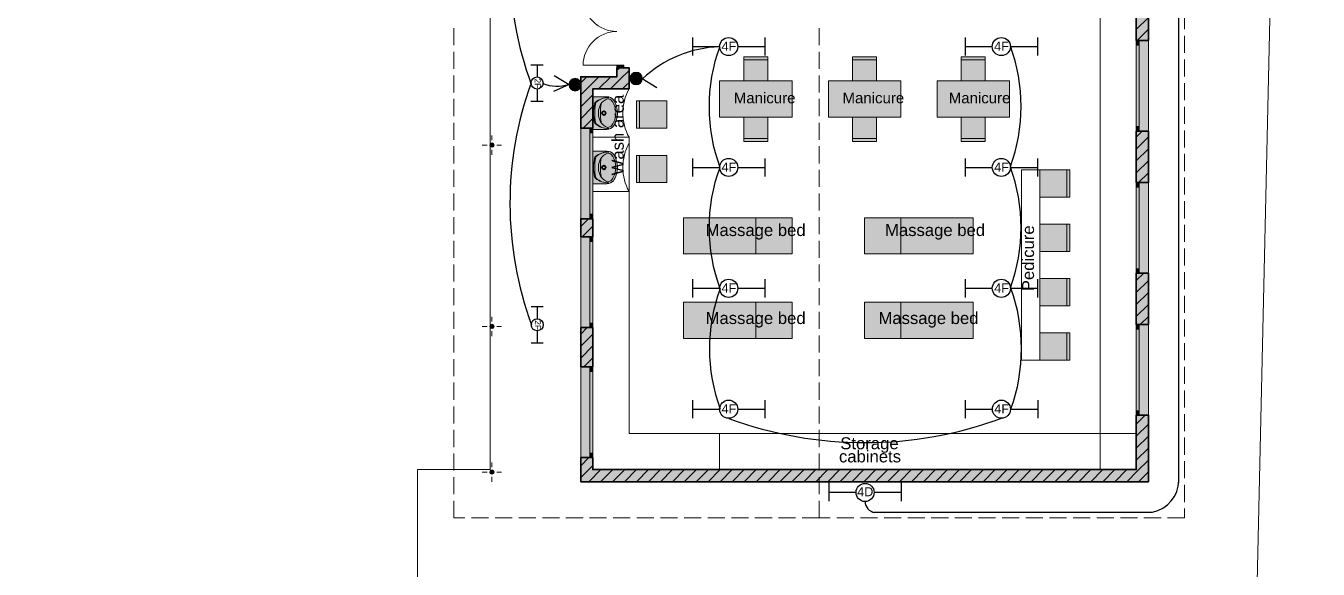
# Model space of a CAD drawing. Header units: millimetres. Extents: x -434067 to 834715, y -524312 to 693139.
# Drawn here: x 222497 to 243894, y 77286 to 86276 of the extents above; entities that cross this region are included whole.
import ezdxf

# ---------------------------------------------------------------- set-up
doc = ezdxf.new("R2010")
doc.units = ezdxf.units.MM
doc.layers.get('0').update_dxf_attribs({"color": 120})
for name, color, linetype in [('Labels', 7, 'Continuous'), ('lights', 1, 'Continuous'), ('PDF_2D Drafting - General', 7, 'Continuous')]:
    doc.layers.add(name, color=color, linetype=linetype)
for name, color, linetype, true_color in [('PDF_Interior$-$Furniture$', 7, 'Continuous', 0x6a6a6a), ('PDF_Shell - Roof', 7, 'Continuous', 0xbf8080), ('PDF_Structural - Bearing', 7, 'Continuous', 0xffffff)]:
    doc.layers.add(name, color=color, linetype=linetype, true_color=true_color)
doc.styles.add('PDF ArialMT', font='arial.ttf')
doc.styles.get("Standard").update_dxf_attribs({"font": 'arial.ttf'})

# ---------------------------------------------------------------- blocks, each defined once
blk = doc.blocks.new('4feet')
at = {"layer": 'lights'}
for p, q in [((-599, 151), (-599, -149)), ((-599, 1), (-149, 1)), ((151, 1), (601, 1)), ((601, 151), (601, -149))]:
    blk.add_line(p, q, dxfattribs=at)
blk.add_circle((1, 1), 150, dxfattribs=at)
at = {"layer": 'lights', "insert": (-118, 81), "char_height": 150, "attachment_point": 1}
blk.add_mtext_dynamic_manual_height_columns('4F', width=300, gutter_width=12.5, heights=[0], dxfattribs=at)
blk = doc.blocks.new('2feet')
at = {"layer": 'lights'}
for p, q in [((-295, 102), (-295, -98)), ((-295, 2), (-100, 2)), ((100, 2), (305, 2)), ((305, 102), (305, -98))]:
    blk.add_line(p, q, dxfattribs=at)
blk.add_circle((0, 2), 100, dxfattribs=at)
at = {"layer": 'lights', "insert": (-76, 63), "char_height": 100, "attachment_point": 1}
blk.add_mtext_dynamic_manual_height_columns('2F', width=100, gutter_width=12.5, heights=[0], dxfattribs=at)
blk = doc.blocks.new('4security')
at = {"layer": 'lights'}
for p, q in [((-601, 157), (-601, -143)), ((-601, 7), (-150, 7)), ((150, 7), (600, 7)), ((600, 157), (600, -143))]:
    blk.add_line(p, q, dxfattribs=at)
blk.add_circle((0, 0), 150, dxfattribs=at)
at = {"layer": 'lights', "insert": (-131, 87), "char_height": 150, "attachment_point": 1}
blk.add_mtext_dynamic_manual_height_columns('4D', width=150, gutter_width=12.5, heights=[0], dxfattribs=at)
blk = doc.blocks.new('4sec')
at = {"layer": 'lights'}
blk.add_blockref('4security', (8, -3), dxfattribs=at)
blk = doc.blocks.new('1G1W')
h = blk.add_hatch()
h.set_pattern_fill('ANGLE', color=256)
h.set_pattern_definition([(0, (-2135.7975, -2014.7485), (0, 6.985), [5.08, -1.905]), (90, (-2135.7975, -2014.7485), (-6.985, 4e-16), [5.08, -1.905])])
h.paths.add_polyline_path([(100, 0, 1), (-100, 0, 1)])
blk.add_line((-154, 344), (-4, 100))
blk.add_circle((0, 0), 100)
blk = doc.blocks.new('IG2W')
h = blk.add_hatch()
h.set_pattern_fill('ANGLE', color=256)
h.set_pattern_definition([(0, (-684743.957, -701055.27), (0, 6.985), [5.08, -1.905]), (90, (-684743.957, -701055.27), (-6.985, 4e-16), [5.08, -1.905])])
h.paths.add_polyline_path([(-100, 0, 1), (100, 0, 1)])
for p, q in [((-154, 344), (-4, 100)), ((-4, 100), (114, 359))]:
    blk.add_line(p, q)
blk.add_circle((0, 0), 100)

msp = doc.modelspace()

# ---------------------------------------------------------------- hatches: boundary and pattern name
at = {"layer": 'PDF_Interior$-$Furniture$', "true_color": 0xffffff, "transparency": 33554559}
for points in [[(232112, 85103), (231884, 85103), (231884, 84563), (232112, 84563), (232128, 84563), (232144, 84565), (232160, 84569), (232175, 84575), (232189, 84582), (232202, 84591), (232215, 84602), (232225, 84614), (232238, 84631), (232249, 84650), (232257, 84669), (232266, 84689), (232272, 84708), (232279, 84730), (232284, 84750), (232288, 84771), (232291, 84793), (232293, 84814), (232294, 84833), (232293, 84852), (232291, 84873), (232288, 84894), (232284, 84915), (232279, 84936), (232274, 84954), (232266, 84976), (232257, 84996), (232249, 85016), (232238, 85034), (232225, 85051), (232215, 85063), (232202, 85074), (232189, 85083), (232175, 85091), (232160, 85096), (232144, 85100), (232128, 85102), (232120, 85103)], [(232112, 84203), (231884, 84203), (231884, 83663), (232112, 83663), (232128, 83663), (232144, 83665), (232160, 83669), (232175, 83675), (232189, 83683), (232202, 83692), (232215, 83702), (232225, 83714), (232238, 83731), (232249, 83750), (232257, 83769), (232266, 83789), (232272, 83808), (232279, 83830), (232284, 83851), (232288, 83872), (232291, 83893), (232293, 83914), (232294, 83933), (232293, 83952), (232291, 83973), (232288, 83994), (232284, 84015), (232279, 84036), (232274, 84054), (232266, 84077), (232257, 84096), (232249, 84116), (232238, 84134), (232225, 84152), (232215, 84163), (232202, 84174), (232189, 84183), (232175, 84191), (232160, 84196), (232144, 84200), (232128, 84202), (232120, 84203)]]:
    msp.add_hatch(color=7, dxfattribs=at).paths.add_polyline_path(points)
at = {"layer": 'PDF_Structural - Bearing', "transparency": 33554559}
for color, points in [(7, [(240883, 86033), (240883, 87582), (240933, 87582), (241083, 87582), (241083, 86033), (240933, 86033)]), (256, [(240883, 84533), (240883, 86033), (240933, 86033), (241083, 86033), (241083, 84533), (240933, 84533)]), (7, [(231884, 85233), (231884, 84583), (231834, 84583), (231684, 84583), (231684, 85433)]), (7, [(232399, 85583), (232484, 85583), (232484, 85233), (232284, 85433), (232284, 85583)]), (256, [(231884, 83083), (231834, 83083), (231684, 83083), (231684, 84583), (231834, 84583), (231884, 84583)]), (7, [(240883, 83683), (240883, 84533), (240933, 84533), (241083, 84533), (241083, 83683), (240933, 83683)]), (256, [(240883, 82183), (240883, 83683), (240933, 83683), (241083, 83683), (241083, 82183), (240933, 82183)]), (7, [(231684, 82783), (231684, 83083), (231834, 83083), (231884, 83083), (231884, 82783), (231834, 82783)]), (256, [(231884, 81283), (231834, 81283), (231684, 81283), (231684, 82783), (231834, 82783), (231884, 82783)]), (7, [(240883, 81333), (240883, 82183), (240933, 82183), (241083, 82183), (241083, 81333), (240933, 81333)]), (256, [(240883, 79833), (240883, 81333), (240933, 81333), (241083, 81333), (241083, 79833), (240933, 79833)]), (7, [(231834, 81283), (231884, 81283), (231884, 80633), (231834, 80633), (231684, 80633), (231684, 81283)]), (256, [(231884, 79133), (231834, 79133), (231684, 79133), (231684, 80633), (231834, 80633), (231884, 80633)]), (7, [(240883, 78933), (240883, 79833), (240933, 79833), (241083, 79833), (241083, 78733)]), (7, [(231834, 79133), (231884, 79133), (231884, 78933), (231684, 78733), (231684, 79133)])]:
    msp.add_hatch(color=color, dxfattribs=at).paths.add_polyline_path(points)
at = {"layer": 'PDF_Structural - Bearing', "true_color": 0xdad1ae, "transparency": 33554559}
for points in [[(230184, 84303), (230193, 84324), (230214, 84333), (230235, 84324), (230244, 84303), (230235, 84282), (230214, 84273), (230193, 84282)], [(230184, 81303), (230193, 81324), (230214, 81333), (230235, 81324), (230244, 81303), (230235, 81282), (230214, 81273), (230193, 81282)], [(230184, 78893), (230193, 78915), (230214, 78923), (230235, 78915), (230244, 78893), (230235, 78872), (230214, 78863), (230193, 78872)]]:
    msp.add_hatch(color=9, dxfattribs=at).paths.add_polyline_path(points)

# ---------------------------------------------------------------- linework, layer by layer
at = {"layer": 'lights'}
for p, q in [((241586, 78720), (241586, 86762)), ((241151, 78226), (236538, 78226))]:
    msp.add_line(p, q, dxfattribs=at)
for centre, radius, start, end in [((236344, 87318), 5836, 160.0635, 200.1664), ((234045, 83977), 1954, 91.7741, 133.1779), ((236683, 84937), 2875, 159.8156, 200.3952), ((236062, 84944), 2913, 339.9679, 20.0321), ((236348, 83340), 5836, 160.0635, 200.1664), ((231294, 85900), 623, 247.5569, 287.961), ((236683, 82934), 2875, 159.8156, 200.3952), ((236062, 82940), 2913, 339.9679, 20.0321), ((236690, 80934), 2875, 159.8156, 200.3952), ((236069, 80935), 2913, 339.9679, 20.0321), ((236389, 85930), 6550, 249.8829, 290.2058), ((241038, 78764), 549, 281.8285, 358.9791), ((236194, 78409), 188, 358.8481, 0), ((236580, 78409), 188, 180, 262.4232)]:
    msp.add_arc(centre, radius, start, end, dxfattribs=at)
at = {"layer": 'PDF_2D Drafting - General', "color": 8, "lineweight": 15, "true_color": 0x7f7f7f}
for points in [[(142093, 41467), (142712, 123857), (243894, 121999), (242082, 41467)], [(231684, 111330), (230184, 111330), (230184, 78933), (228984, 78933), (228984, 76134)], [(240283, 78933), (240283, 86932)], [(240883, 79533), (232485, 79533), (232485, 84433), (231885, 84433)], [(233984, 79533), (233984, 78933)]]:
    msp.add_lwpolyline(points, dxfattribs=at)
for points in [[(232485, 85233, 0.127365), (232381, 84833, 0.127416), (232485, 84433)], [(232485, 84333, 0.127297), (232381, 83933, 0.127296), (232485, 83533), (231885, 83533)]]:
    msp.add_lwpolyline(points, format="xyb", dxfattribs=at)
msp.add_lwpolyline([(239283, 83894), (239283, 80745), (238983, 80745), (238983, 83894)], close=True, dxfattribs=at)
at = {"layer": 'PDF_Interior$-$Furniture$', "color": 104, "lineweight": 20, "true_color": 0x029e21}
for points in [[(234784, 85364), (234384, 85364), (234384, 85764), (234784, 85764)], [(236583, 85364), (236183, 85364), (236183, 85764), (236583, 85764)], [(238383, 85364), (237983, 85364), (237983, 85764), (238383, 85764)], [(235184, 84764), (235184, 85364), (233984, 85364), (233984, 84764)], [(236983, 84764), (236983, 85364), (235784, 85364), (235784, 84764)], [(238783, 84764), (238783, 85364), (237583, 85364), (237583, 84764)], [(233109, 85033), (233109, 84583), (232609, 84583), (232609, 85033)], [(234384, 84764), (234384, 84364), (234784, 84364), (234784, 84764)], [(236183, 84764), (236183, 84364), (236583, 84364), (236583, 84764)], [(237983, 84764), (237983, 84364), (238383, 84364), (238383, 84764)], [(233109, 84133), (233109, 83683), (232609, 83683), (232609, 84133)], [(239283, 83444), (239783, 83444), (239783, 83894), (239283, 83894)], [(234584, 82502), (234584, 83102), (233384, 83102), (233384, 82502)], [(235184, 82502), (235184, 83102), (234584, 83102), (234584, 82502)], [(236983, 82502), (236983, 83102), (236383, 83102), (236383, 82502)], [(238183, 82502), (238183, 83102), (236983, 83102), (236983, 82502)], [(239283, 82545), (239783, 82545), (239783, 82994), (239283, 82994)], [(239283, 81645), (239783, 81645), (239783, 82095), (239283, 82095)], [(234584, 81102), (234584, 81702), (233384, 81702), (233384, 81102)], [(235184, 81102), (235184, 81702), (234584, 81702), (234584, 81102)], [(236983, 81102), (236983, 81702), (236383, 81702), (236383, 81102)], [(238183, 81102), (238183, 81702), (236983, 81702), (236983, 81102)], [(239283, 80745), (239783, 80745), (239783, 81195), (239283, 81195)]]:
    msp.add_lwpolyline(points, close=True, dxfattribs=at)
for points in [[(234784, 85714), (234384, 85714)], [(236583, 85714), (236183, 85714)], [(238383, 85714), (237983, 85714)], [(232659, 85033), (232659, 84583)], [(234784, 84414), (234384, 84414)], [(236583, 84414), (236183, 84414)], [(238383, 84414), (237983, 84414)], [(232659, 84133), (232659, 83683)], [(239733, 83894), (239733, 83444)], [(239733, 82994), (239733, 82545)], [(239733, 82095), (239733, 81645)], [(239733, 81195), (239733, 80745)]]:
    msp.add_lwpolyline(points, dxfattribs=at)
at = {"layer": 'PDF_Interior$-$Furniture$', "lineweight": 20}
for points in [[(232112, 85103), (231884, 85103), (231884, 84563), (232112, 84563)], [(231884, 84748), (231884, 84918)], [(232022, 84833), (232051, 84833)], [(232067, 84849), (232067, 84878)], [(232067, 84787), (232067, 84816)], [(232084, 84833), (232113, 84833)], [(232112, 84203), (231884, 84203), (231884, 83663), (232112, 83663)], [(231884, 83848), (231884, 84018)], [(232022, 83933), (232051, 83933)], [(232067, 83950), (232067, 83978)], [(232067, 83887), (232067, 83916)], [(232084, 83933), (232113, 83933)]]:
    msp.add_lwpolyline(points, dxfattribs=at)
for points in [[(231895, 84828, 0.056132), (231912, 84678, 0.16922), (231927, 84653, 0.172951), (232144, 84577, -0.182894), (231942, 84653, -0.180587), (231927, 84680, -0.033285), (231916, 84833, -0.032539), (231927, 84985, -0.174732), (231942, 85012, -0.182665), (232142, 85089, 0.17315), (231927, 85012, 0.166739), (231911, 84987, 0.054767), (231895, 84838)], [(232126, 85069, 0.157115), (232013, 84976, 0.136423), (231978, 84852, 0.01821), (231979, 84833, 0.018356), (231978, 84813, 0.13691), (232013, 84689, 0.157077), (232126, 84596)], [(232021, 84984, 0.039003), (232010, 84833, 0.038262), (232021, 84682)], [(232118, 84563, 0.226734), (232225, 84614, 0.049542), (232249, 84650, 0.097024), (232293, 84814, 0.01868), (232294, 84833, 0.018512), (232293, 84852, 0.097032), (232249, 85016, 0.049742), (232225, 85051, 0.227504), (232118, 85103)], [(232132, 84596, 0.217886), (232193, 84624, 0.129362), (232255, 84758, 0.060229), (232264, 84833, 0.060106), (232255, 84907, 0.129373), (232193, 85042, 0.2181), (232132, 85070)], [(231895, 83928, 0.055985), (231912, 83778, 0.169997), (231927, 83753, 0.172926), (232144, 83677, -0.182442), (231942, 83753, -0.177996), (231927, 83781, -0.033284), (231916, 83933, -0.032506), (231927, 84085, -0.177261), (231942, 84112, -0.183131), (232142, 84189, 0.173149), (231927, 84112, 0.163846), (231911, 84087, 0.054737), (231895, 83939)], [(232126, 84170, 0.15699), (232013, 84076, 0.136824), (231978, 83952, 0.018206), (231979, 83933, 0.018218), (231978, 83913, 0.136825), (232013, 83789, 0.15699), (232126, 83696)], [(232118, 83663, 0.227505), (232225, 83714, 0.049698), (232249, 83750, 0.097118), (232293, 83914, 0.018667), (232294, 83933, 0.018669), (232293, 83952, 0.097118), (232249, 84116, 0.049696), (232225, 84152, 0.227504), (232118, 84203)], [(232132, 83696, 0.2181), (232193, 83724, 0.129571), (232255, 83859, 0.06042), (232264, 83933, 0.060422), (232255, 84007, 0.129247), (232193, 84142, 0.2181), (232132, 84170)], [(232021, 84084, 0.039064), (232010, 83933, 0.038243), (232021, 83782)]]:
    msp.add_lwpolyline(points, format="xyb", dxfattribs=at)
for centre, radius in [((232067, 84833), 35), ((232067, 84833), 25.1), ((232067, 83933), 34.8), ((232067, 83933), 25.2)]:
    msp.add_circle(centre, radius, dxfattribs=at)
for points in [[(232112, 85103), (232114, 85103), (232116, 85103), (232118, 85103)], [(232126, 85069), (232128, 85070), (232130, 85070), (232132, 85070)], [(232142, 85089), (232144, 85089), (232146, 85089), (232147, 85089)], [(232144, 85089), (232145, 85089), (232146, 85089), (232147, 85089)], [(231895, 84833), (231895, 84834), (231895, 84836), (231895, 84838)], [(231895, 84828), (231895, 84829), (231895, 84831), (231895, 84833)], [(232118, 84563), (232116, 84563), (232114, 84563), (232112, 84563)], [(232132, 84596), (232130, 84596), (232128, 84596), (232126, 84596)], [(232148, 84577), (232146, 84577), (232144, 84577), (232142, 84577)], [(232148, 84577), (232146, 84577), (232145, 84577), (232144, 84577)], [(232112, 84203), (232114, 84203), (232116, 84203), (232118, 84203)], [(232126, 84170), (232128, 84170), (232130, 84170), (232132, 84170)], [(232142, 84189), (232144, 84189), (232146, 84189), (232147, 84189)], [(232144, 84189), (232145, 84189), (232146, 84189), (232147, 84189)], [(231895, 83933), (231895, 83935), (231895, 83937), (231895, 83939)], [(231895, 83928), (231895, 83929), (231895, 83931), (231895, 83933)], [(232132, 83696), (232130, 83696), (232128, 83696), (232126, 83696)], [(232148, 83677), (232146, 83677), (232144, 83677), (232142, 83677)], [(232148, 83677), (232146, 83677), (232145, 83677), (232144, 83677)], [(232118, 83663), (232116, 83663), (232114, 83663), (232112, 83663)]]:
    msp.add_open_spline(points, degree=3, dxfattribs=at)
at = {"layer": 'PDF_Interior$-$Furniture$', "color": 7, "lineweight": 0, "true_color": 0xffffff, "transparency": 33554559}
for points in [[(234784, 85364), (234384, 85364), (234784, 85764), (234384, 85764)], [(236583, 85364), (236183, 85364), (236583, 85764), (236183, 85764)], [(238383, 85364), (237983, 85364), (238383, 85764), (237983, 85764)], [(233984, 84764), (235184, 84764), (233984, 85364), (235184, 85364)], [(235783, 84764), (236983, 84764), (235783, 85364), (236983, 85364)], [(237583, 84764), (238783, 84764), (237583, 85364), (238783, 85364)], [(233109, 85033), (233109, 84583), (232609, 85033), (232609, 84583)], [(234784, 84764), (234384, 84764), (234784, 84364), (234384, 84364)], [(236583, 84764), (236183, 84764), (236583, 84364), (236183, 84364)], [(238383, 84764), (237983, 84764), (238383, 84364), (237983, 84364)], [(233109, 84133), (233109, 83683), (232609, 84133), (232609, 83683)], [(239283, 83894), (239283, 83444), (239783, 83894), (239783, 83444)], [(233384, 82502), (234584, 82502), (233384, 83102), (234584, 83102)], [(234584, 82502), (235184, 82502), (234584, 83102), (235184, 83102)], [(236383, 82502), (236983, 82502), (236383, 83102), (236983, 83102)], [(236983, 82502), (238183, 82502), (236983, 83102), (238183, 83102)], [(239283, 82994), (239283, 82545), (239783, 82994), (239783, 82545)], [(239283, 82095), (239283, 81645), (239783, 82095), (239783, 81645)], [(233384, 81102), (234584, 81102), (233384, 81702), (234584, 81702)], [(234584, 81102), (235184, 81102), (234584, 81702), (235184, 81702)], [(236383, 81102), (236983, 81102), (236383, 81702), (236983, 81702)], [(236983, 81102), (238183, 81102), (236983, 81702), (238183, 81702)], [(239283, 81195), (239283, 80745), (239783, 81195), (239783, 80745)]]:
    msp.add_solid(points, dxfattribs=at)
at = {"layer": 'PDF_Shell - Roof', "lineweight": 13}
for points in [[(241683, 86503), (241683, 86221)], [(229584, 85957), (229584, 86239)], [(235634, 85957), (235634, 86239)], [(241683, 86112), (241683, 85830)], [(229584, 85566), (229584, 85848)], [(235634, 85566), (235634, 85848)], [(241683, 85721), (241683, 85438)], [(229584, 85175), (229584, 85457)], [(235634, 85175), (235634, 85457)], [(241683, 85330), (241683, 85047)], [(229584, 84783), (229584, 85066)], [(235634, 84783), (235634, 85066)], [(241683, 84938), (241683, 84656)], [(229584, 84392), (229584, 84674)], [(235634, 84392), (235634, 84674)], [(241683, 84547), (241683, 84265)], [(229584, 84001), (229584, 84283)], [(235634, 84001), (235634, 84283)], [(241683, 84156), (241683, 83874)], [(229584, 83610), (229584, 83892)], [(235634, 83610), (235634, 83892)], [(241683, 83765), (241683, 83483)], [(229584, 83219), (229584, 83501)], [(235634, 83219), (235634, 83501)], [(241683, 83374), (241683, 83091)], [(229584, 82828), (229584, 83110)], [(235634, 82828), (235634, 83110)], [(241683, 82983), (241683, 82700)], [(229584, 82436), (229584, 82719)], [(235634, 82436), (235634, 82719)], [(241683, 82591), (241683, 82309)], [(229584, 82045), (229584, 82327)], [(235634, 82045), (235634, 82327)], [(241683, 82200), (241683, 81918)], [(229584, 81654), (229584, 81936)], [(235634, 81654), (235634, 81936)], [(241683, 81809), (241683, 81527)], [(229584, 81263), (229584, 81545)], [(235634, 81263), (235634, 81545)], [(241683, 81418), (241683, 81136)], [(229584, 80872), (229584, 81154)], [(235634, 80872), (235634, 81154)], [(241683, 81027), (241683, 80744)], [(229584, 80480), (229584, 80763)], [(235634, 80480), (235634, 80763)], [(241683, 80635), (241683, 80353)], [(229584, 80089), (229584, 80372)], [(235634, 80089), (235634, 80372)], [(241683, 80244), (241683, 79962)], [(229584, 79698), (229584, 79980)], [(235634, 79698), (235634, 79980)], [(241683, 79853), (241683, 79571)], [(229584, 79307), (229584, 79589)], [(235634, 79307), (235634, 79589)], [(241683, 79462), (241683, 79180)], [(229584, 78916), (229584, 79198)], [(235634, 78916), (235634, 79198)], [(241683, 79071), (241683, 78789)], [(229584, 78525), (229584, 78807)], [(235634, 78525), (235634, 78807)], [(241683, 78680), (241683, 78397)], [(229766, 78133), (229584, 78133), (229584, 78416)], [(235351, 78133), (235634, 78133), (235634, 78416)], [(230157, 78133), (229875, 78133)], [(230548, 78133), (230266, 78133)], [(230939, 78133), (230657, 78133)], [(231331, 78133), (231049, 78133)], [(231722, 78133), (231440, 78133)], [(232113, 78133), (231831, 78133)], [(232504, 78133), (232222, 78133)], [(232895, 78133), (232613, 78133)], [(233287, 78133), (233004, 78133)], [(233678, 78133), (233396, 78133)], [(234069, 78133), (233787, 78133)], [(234460, 78133), (234178, 78133)], [(234851, 78133), (234569, 78133)], [(235242, 78133), (234960, 78133)], [(235815, 78133), (235634, 78133)], [(236207, 78133), (235924, 78133)], [(236598, 78133), (236316, 78133)], [(236989, 78133), (236707, 78133)], [(237380, 78133), (237098, 78133)], [(237771, 78133), (237489, 78133)], [(238162, 78133), (237880, 78133)], [(238554, 78133), (238271, 78133)], [(238945, 78133), (238663, 78133)], [(239336, 78133), (239054, 78133)], [(239727, 78133), (239445, 78133)], [(240118, 78133), (239836, 78133)], [(240509, 78133), (240227, 78133)], [(240901, 78133), (240619, 78133)], [(241292, 78133), (241010, 78133)], [(241683, 78288), (241683, 78133), (241401, 78133)]]:
    msp.add_lwpolyline(points, dxfattribs=at)
at = {"layer": 'PDF_Structural - Bearing', "color": 7, "lineweight": 35}
for points in [[(241083, 87582), (240933, 87582), (240883, 87582), (240883, 87132), (240040, 87132), (240040, 87083), (240040, 86932), (240883, 86932), (240883, 86033), (240933, 86033), (241083, 86033)], [(241083, 83683), (240933, 83683), (240883, 83683), (240883, 84533), (240933, 84533), (241083, 84533)], [(231684, 82783), (231834, 82783), (231884, 82783), (231884, 83083), (231834, 83083), (231684, 83083)], [(241083, 82183), (240933, 82183), (240883, 82183), (240883, 81333), (240933, 81333), (241083, 81333)], [(231684, 80633), (231834, 80633), (231884, 80633), (231884, 81283), (231834, 81283), (231684, 81283)], [(231834, 79133), (231884, 79133), (231884, 78933), (240883, 78933), (240883, 79833), (240933, 79833), (241083, 79833), (241083, 78733), (231684, 78733), (231684, 79133)]]:
    msp.add_lwpolyline(points, close=True, dxfattribs=at)
at = {"layer": 'PDF_Structural - Bearing', "color": 30, "lineweight": 18, "true_color": 0xff6600}
msp.add_lwpolyline([(232284, 86743), (231724, 86743, 0.414221), (232284, 86183, 0.41428), (231724, 85623), (232284, 85623)], format="xyb", dxfattribs=at)
at = {"layer": 'PDF_Structural - Bearing', "lineweight": 0}
for points in [[(241083, 86417), (240883, 86217)], [(241083, 86219), (240897, 86033)], [(231784, 85433), (231734, 85383), (231684, 85333)], [(231982, 85433), (231833, 85284)], [(232180, 85433), (231980, 85233)], [(232484, 85539), (232331, 85386), (232178, 85233)], [(232330, 85583), (232284, 85537)], [(231833, 85284), (231684, 85135)], [(232484, 85341), (232430, 85287), (232376, 85233)], [(231884, 85137), (231684, 84937)], [(231884, 84939), (231684, 84739)], [(231884, 84741), (231726, 84583)], [(240980, 84533), (240883, 84435)], [(241083, 84438), (240883, 84238)], [(241083, 84240), (240883, 84040)], [(241083, 84042), (240883, 83842)], [(241083, 83844), (240922, 83683)], [(231810, 83083), (231684, 82957)], [(231884, 82959), (231708, 82783)], [(241006, 82183), (240883, 82060)], [(241083, 82062), (240883, 81862)], [(241083, 81864), (240883, 81664)], [(241083, 81666), (240883, 81466)], [(241083, 81468), (240948, 81333)], [(231792, 81283), (231684, 81175)], [(231884, 81177), (231684, 80977)], [(231884, 80979), (231684, 80779)], [(231884, 80781), (231736, 80633)], [(241032, 79833), (240883, 79684)], [(241083, 79686), (240883, 79486)], [(241083, 79488), (240883, 79288)], [(241083, 79290), (240883, 79090)], [(231820, 79133), (231684, 78998)], [(231884, 79000), (231684, 78800)], [(241083, 79092), (240904, 78913), (240724, 78733)], [(232016, 78933), (231816, 78733)], [(232214, 78933), (232014, 78733)], [(232412, 78933), (232212, 78733)], [(232610, 78933), (232410, 78733)], [(232807, 78933), (232607, 78733)], [(233005, 78933), (232805, 78733)], [(233203, 78933), (233003, 78733)], [(233401, 78933), (233201, 78733)], [(233599, 78933), (233399, 78733)], [(233797, 78933), (233597, 78733)], [(233995, 78933), (233795, 78733)], [(234193, 78933), (233993, 78733)], [(234391, 78933), (234191, 78733)], [(234589, 78933), (234389, 78733)], [(234787, 78933), (234587, 78733)], [(234985, 78933), (234785, 78733)], [(235183, 78933), (234983, 78733)], [(235381, 78933), (235181, 78733)], [(235579, 78933), (235379, 78733)], [(235777, 78933), (235577, 78733)], [(235975, 78933), (235775, 78733)], [(236173, 78933), (235973, 78733)], [(236371, 78933), (236171, 78733)], [(236569, 78933), (236369, 78733)], [(236767, 78933), (236567, 78733)], [(236965, 78933), (236765, 78733)], [(237163, 78933), (236963, 78733)], [(237361, 78933), (237161, 78733)], [(237559, 78933), (237359, 78733)], [(237757, 78933), (237557, 78733)], [(237955, 78933), (237755, 78733)], [(238153, 78933), (237953, 78733)], [(238351, 78933), (238151, 78733)], [(238548, 78933), (238348, 78733)], [(238746, 78933), (238546, 78733)], [(238944, 78933), (238745, 78733)], [(239143, 78933), (238943, 78733)], [(239340, 78933), (239140, 78733)], [(239538, 78933), (239338, 78733)], [(239736, 78933), (239536, 78733)], [(239934, 78933), (239734, 78733)], [(240132, 78933), (239932, 78733)], [(240330, 78933), (240130, 78733)], [(240528, 78933), (240328, 78733)], [(240726, 78933), (240526, 78733)], [(241083, 78894), (241003, 78814), (240922, 78733)]]:
    msp.add_lwpolyline(points, dxfattribs=at)
at = {"layer": 'PDF_Structural - Bearing', "color": 30, "lineweight": 18, "true_color": 0xff6600}
for points in [[(240883, 86033), (240883, 84533)], [(241083, 86033), (241083, 84533)], [(240883, 85958), (240883, 84608)], [(240933, 84608), (240933, 85958)], [(231684, 84583), (231684, 83083)], [(231884, 84583), (231884, 83083)], [(231834, 83158), (231834, 84508)], [(231884, 84508), (231884, 83158)], [(240883, 83683), (240883, 82183)], [(241083, 83683), (241083, 82183)], [(240883, 83608), (240883, 82258)], [(240933, 82258), (240933, 83608)], [(231684, 82783), (231684, 81283)], [(231834, 81358), (231834, 82708)], [(231884, 82783), (231884, 81283)], [(231884, 82708), (231884, 81358)], [(240883, 81333), (240883, 79833)], [(241083, 81333), (241083, 79833)], [(240883, 81258), (240883, 79908)], [(240933, 79908), (240933, 81258)], [(231684, 80633), (231684, 79133)], [(231834, 79208), (231834, 80558)], [(231884, 80633), (231884, 79133)], [(231884, 80558), (231884, 79208)]]:
    msp.add_lwpolyline(points, dxfattribs=at)
at = {"layer": 'PDF_Structural - Bearing', "color": 30, "lineweight": 20, "true_color": 0xff6600}
for points in [[(240883, 86033), (240883, 85958), (240933, 85958), (240933, 86033)], [(231884, 84583), (231884, 84508), (231834, 84508), (231834, 84583)], [(240933, 84533), (240933, 84608), (240883, 84608), (240883, 84533)], [(240883, 83683), (240883, 83608), (240933, 83608), (240933, 83683)], [(231834, 83083), (231834, 83158), (231884, 83158), (231884, 83083)], [(231884, 82783), (231884, 82708), (231834, 82708), (231834, 82783)], [(240933, 82183), (240933, 82258), (240883, 82258), (240883, 82183)], [(231834, 81283), (231834, 81358), (231884, 81358), (231884, 81283)], [(240883, 81333), (240883, 81258), (240933, 81258), (240933, 81333)], [(231884, 80633), (231884, 80558), (231834, 80558), (231834, 80633)], [(240933, 79833), (240933, 79908), (240883, 79908), (240883, 79833)], [(231834, 79133), (231834, 79208), (231884, 79208), (231884, 79133)]]:
    msp.add_lwpolyline(points, dxfattribs=at)
at = {"layer": 'PDF_Structural - Bearing', "color": 7, "lineweight": 35}
for points in [[(240883, 86033), (240933, 86033)], [(232284, 85583), (232399, 85583), (232284, 85583), (232284, 85546), (232284, 85583), (232284, 85433), (231684, 85433), (231684, 84583), (231834, 84583), (231884, 84583), (231884, 85233), (232484, 85233), (232484, 85583), (232399, 85583), (232484, 85583), (232484, 85546), (232484, 85583)], [(231884, 84583), (231834, 84583)], [(240883, 84533), (240933, 84533)], [(240883, 83683), (240933, 83683)], [(231884, 83083), (231834, 83083)], [(231884, 82783), (231834, 82783)], [(240883, 82183), (240933, 82183)], [(240883, 81333), (240933, 81333)], [(231884, 81283), (231834, 81283)], [(231884, 80633), (231834, 80633)], [(240883, 79833), (240933, 79833)], [(231884, 79133), (231834, 79133)]]:
    msp.add_lwpolyline(points, dxfattribs=at)
at = {"layer": 'PDF_Structural - Bearing', "color": 30, "lineweight": 20, "true_color": 0xff6600}
msp.add_lwpolyline([(232399, 85583), (232399, 85623), (232284, 85623), (232284, 85583)], close=True, dxfattribs=at)
at = {"layer": 'PDF_Structural - Bearing', "color": 14, "lineweight": 35, "true_color": 0xa80f02}
for points in [[(230214, 84333, 0.412274), (230184, 84303, 0.412301), (230214, 84273, 0.412353), (230244, 84303, 0.412326)], [(230214, 81333, 0.412274), (230184, 81303, 0.412301), (230214, 81273, 0.412353), (230244, 81303, 0.412326)], [(230214, 78923, 0.4123), (230184, 78893, 0.412272), (230214, 78863, 0.412324), (230244, 78893, 0.412352)]]:
    msp.add_lwpolyline(points, format="xyb", close=True, dxfattribs=at)
at = {"layer": 'PDF_Structural - Bearing', "color": 1, "lineweight": 0}
for points in [[(230214, 84383), (230214, 84463)], [(230134, 84303), (230054, 84303)], [(230214, 84303), (230214, 84303)], [(230214, 84223), (230214, 84143)], [(230294, 84303), (230374, 84303)], [(230214, 81383), (230214, 81463)], [(230134, 81303), (230054, 81303)], [(230214, 81303), (230214, 81303)], [(230214, 81223), (230214, 81143)], [(230294, 81303), (230374, 81303)], [(230214, 78973), (230214, 79053)], [(230134, 78893), (230054, 78893)], [(230214, 78893), (230214, 78893)], [(230214, 78813), (230214, 78733)], [(230294, 78893), (230374, 78893)]]:
    msp.add_lwpolyline(points, dxfattribs=at)
at = {"layer": 'PDF_Structural - Bearing', "lineweight": 0, "transparency": 33554559}
for points in [[(240883, 86033), (240883, 85958), (240933, 86033), (240933, 85958)], [(240883, 85958), (240883, 84608), (240933, 85958), (240933, 84608)], [(232399, 85583), (232399, 85623), (232284, 85583), (232284, 85623)], [(231884, 84583), (231834, 84583), (231884, 84508), (231834, 84508)], [(240933, 84533), (240933, 84608), (240883, 84533), (240883, 84608)], [(231884, 84508), (231834, 84508), (231884, 83158), (231834, 83158)], [(240883, 83683), (240883, 83608), (240933, 83683), (240933, 83608)], [(240883, 83608), (240883, 82258), (240933, 83608), (240933, 82258)], [(231834, 83083), (231884, 83083), (231834, 83158), (231884, 83158)], [(231884, 82783), (231834, 82783), (231884, 82708), (231834, 82708)], [(231884, 82708), (231834, 82708), (231884, 81358), (231834, 81358)], [(240933, 82183), (240933, 82258), (240883, 82183), (240883, 82258)], [(231834, 81283), (231884, 81283), (231834, 81358), (231884, 81358)], [(240883, 81333), (240883, 81258), (240933, 81333), (240933, 81258)], [(240883, 81258), (240883, 79908), (240933, 81258), (240933, 79908)], [(231884, 80633), (231834, 80633), (231884, 80558), (231834, 80558)], [(231884, 80558), (231834, 80558), (231884, 79208), (231834, 79208)], [(240933, 79833), (240933, 79908), (240883, 79833), (240883, 79908)], [(231834, 79133), (231884, 79133), (231834, 79208), (231884, 79208)]]:
    msp.add_solid(points, dxfattribs=at)
at = {"layer": 'PDF_Structural - Bearing', "color": 7, "lineweight": 0, "transparency": 33554559}
for points in [[(231884, 85233), (231684, 85433), (232484, 85233), (232284, 85433)], [(231684, 78733), (231884, 78933), (241083, 78733), (240883, 78933)]]:
    msp.add_solid(points, dxfattribs=at)

# ---------------------------------------------------------------- block references
at = {"xscale": -1, "rotation": 90}
msp.add_blockref('IG2W', (231590, 85303), dxfattribs=at)
at = {"layer": 'lights'}
for name, p in [('4feet', (234133, 85932)), ('4feet', (238647, 85932)), ('4feet', (234133, 83932)), ('4feet', (238648, 83932)), ('4feet', (234133, 81932)), ('4feet', (238648, 81932)), ('4feet', (234133, 79932)), ('4feet', (238649, 79932)), ('4sec', (236384, 78558))]:
    msp.add_blockref(name, p, dxfattribs=at)
at = {"layer": 'lights', "rotation": 270}
for p in [(230958, 85330), (230962, 81330)]:
    msp.add_blockref('2feet', p, dxfattribs=at)
at = {"layer": 'lights', "xscale": -1, "rotation": 270}
msp.add_blockref('1G1W', (232601, 85406), dxfattribs=at)

# ---------------------------------------------------------------- texts
at = {"layer": 'Labels', "color": 7, "attachment_point": 4, "style": 'PDF ArialMT'}
for s, insert, char_height in [('Manicure', (234219, 85082), 177.7), ('Manicure', (236019, 85082), 177.7), ('Manicure', (237778, 85082), 177.7), ('Massage bed', (233752, 82867), 197.46), ('Massage bed', (236723, 82867), 197.46), ('Massage bed', (233752, 81411), 197.46), ('Massage bed', (236614, 81411), 197.46), ('Storage', (235982, 79339), 197.5), ('cabinets', (235960, 79150), 197.5)]:
    msp.add_mtext(s, dxfattribs=dict(at, insert=insert, char_height=char_height))
at = {"layer": 'lights', "color": 7, "char_height": 197.5, "attachment_point": 4, "rotation": 90, "style": 'PDF ArialMT'}
for s, insert in [('Wash area', (232299, 83802)), ('Pedicure', (239092, 81886))]:
    msp.add_mtext(s, dxfattribs=dict(at, insert=insert))

doc.saveas('drawing.dxf')
